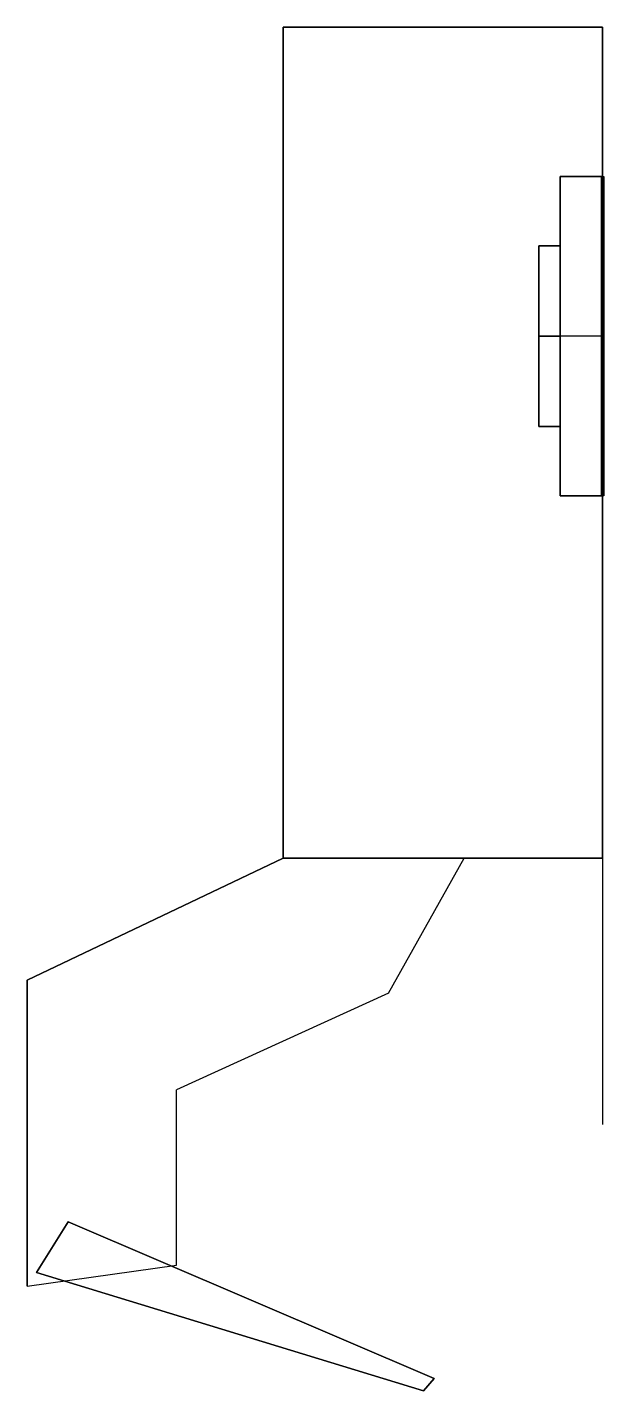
# Model space of a CAD drawing. Extents: x -27 to 0, y -49.5 to 14.5.
import ezdxf

# ---------------------------------------------------------------- set-up
doc = ezdxf.new("R2010")
doc.units = 0
doc.header["$MEASUREMENT"] = 0
doc.layers.add('CONTORNO', color=1, linetype='Continuous')
doc.layers.add('CORPO', color=253, linetype='Continuous')

msp = doc.modelspace()

# ---------------------------------------------------------------- linework, layer by layer
for p, q in [((0, 0, 16), (-2, 0, 16)), ((0, 0, -16), (-2, 0, -16)), ((-2, 0, 20.243), (-2, 0, 11.757)), ((-2, 0, -11.757), (-2, 0, -20.243)), ((0, 0), (0, -37))]:
    msp.add_line(p, q)
at = {"extrusion": (-1, 0, 0)}
msp.add_line((0, 0, -16), (0, 0, 16), dxfattribs=at)
at = {"layer": 'CONTORNO', "elevation": -23}
msp.add_lwpolyline([(0.05, -7.5), (-0.05, -7.5), (-0.05, 7.5), (0.05, 7.5), (0.05, -7.5)], dxfattribs=at)
at = {"layer": 'CORPO'}
for points in [[(-15, -24.5, -6), (0, -24.5, -6), (0, 14.5, -6), (-15, 14.5, -6)], [(-15, 14.5, -6), (0, 14.5, -6), (0, 14.5, 6), (-15, 14.5, 6)], [(-15, 14.5, 6), (0, 14.5, 6), (0, -24.5, 6), (-15, -24.5, 6)], [(-15, -24.5, 6), (-15, -24.5, 6), (-15, 14.5, 6)], [(-15, -24.5, 6), (-15, -24.5, -6), (-15, 14.5, -6), (-15, 14.5, 6)], [(0, 14.5, -6), (0, 14.5, -6), (0, 14.5, -6), (0, 14.5, 6)], [(0, -24.5, -6), (0, -24.5, -6), (0, 14.5, -6)], [(0, 14.5, -6), (0, 14.5, -6), (0, 14.5, -6), (0, 14.5, 6)], [(-2, -7.5, 23), (0, -7.5, 23), (0, 7.5, 23), (-2, 7.5, 23)], [(-2, 7.5, 23), (0, 7.5, 23), (0, 7.5, -23), (-2, 7.5, -23)], [(-2, 7.5, -23), (0, 7.5, -23), (0, -7.5, -23), (-2, -7.5, -23)], [(-2, -7.5, -23), (-2, -7.5, -23), (-2, 7.5, -23)], [(-2, -7.5, -23), (-2, -7.5, 23), (-2, 7.5, 23), (-2, 7.5, -23)], [(0, -7.5, 23), (0, -7.5, 23), (0, 7.5, 23)], [(0, 7.5, 23), (0, 7.5, 23), (0, 7.5, 23), (0, 7.5, -23)], [(-2, -7.5, -23), (0, -7.5, -23), (-2, -7.5, -23)], [(0, -7.5, -23), (0, -7.5, 23), (-2, -7.5, 23), (-2, -7.5, -23)], [(-27, -30.233, 6), (-27, -30.233, 6), (-15, -24.5, 6)], [(-27, -30.233, 6), (-27, -30.233, -6), (-15, -24.5, -6), (-15, -24.5, 6)], [(-6.5, -24.5, 6), (0, -24.5, 6), (-6.5, -24.5, 6)], [(-27, -30.233, 6), (-27, -30.233, -6), (-27, -44.599, -6), (-27, -44.599, 6)], [(-8.406, -49.5, -5), (-7.912, -48.923, -5), (-25.074, -41.575, -5), (-26.572, -43.956, -5)], [(-26.572, -43.956, 5), (-25.074, -41.575, 5), (-7.912, -48.923, 5), (-8.406, -49.5, 5)], [(-7.912, -48.923, -5), (-7.912, -48.923, -5), (-25.074, -41.575, -5)], [(-8.406, -49.5, 5), (-8.406, -49.5, 5), (-26.572, -43.956, 5)], [(-8.406, -49.5, 5), (-8.406, -49.5, -5), (-26.572, -43.956, -5), (-26.572, -43.956, 5)]]:
    msp.add_3dface(points, dxfattribs=at)
for points, invisible_edges in [([(-15, -24.5, 6), (-10.042, -30.844, 6), (-20, -35.383, 6), (-27, -30.233, 6)], 5), ([(-15, -24.5, -6), (-10.042, -30.844, -6), (-20, -35.383, -6), (-27, -30.233, -6)], 5), ([(-15, -24.5, 6), (-15, -24.5, 6), (-10.042, -30.844, 6), (-6.5, -24.5, 6)], 2), ([(-15, -24.5, -6), (-15, -24.5, -6), (-10.042, -30.844, -6), (-6.5, -24.5, -6)], 2), ([(-27, -30.233, 6), (-27, -44.599, 6), (-20, -43.599, 6), (-20, -35.383, 6)], 8), ([(-27, -30.233, -6), (-27, -44.599, -6), (-20, -43.599, -6), (-20, -35.383, -6)], 8)]:
    msp.add_3dface(points, dxfattribs=dict(at, invisible_edges=invisible_edges))

# ---------------------------------------------------------------- meshes
mesh = msp.add_polymesh((6, 3), dxfattribs=at)
for k, corner in enumerate([(-3, -4.243, 16), (-2, -4.243, 16), (-2, -4.243, 16), (-3, 0, 11.757), (-2, 0, 11.757), (-2, 0, 11.757), (-3, 4.243, 16), (-2, 4.243, 16), (-2, 0, 11.757), (-3, 0, 20.243), (-2, 0, 20.243), (-2, -4.243, 16), (-3, 0, 20.243), (-3, 0, 20.243), (-3, -4.243, 16), (-3, 4.243, 16), (-3, 4.243, 16), (-3, 0, 11.757)]):
    mesh.set_mesh_vertex(divmod(k, 3), corner)
mesh = msp.add_polymesh((6, 3), dxfattribs=at)
for k, corner in enumerate([(-3, -4.243, -16), (-2, -4.243, -16), (-2, -4.243, -16), (-3, 0, -20.243), (-2, 0, -20.243), (-2, 0, -20.243), (-3, 4.243, -16), (-2, 4.243, -16), (-2, 0, -20.243), (-3, 0, -11.757), (-2, 0, -11.757), (-2, -4.243, -16), (-3, 0, -11.757), (-3, 0, -11.757), (-3, -4.243, -16), (-3, 4.243, -16), (-3, 4.243, -16), (-3, 0, -20.243)]):
    mesh.set_mesh_vertex(divmod(k, 3), corner)

doc.saveas('drawing.dxf')
